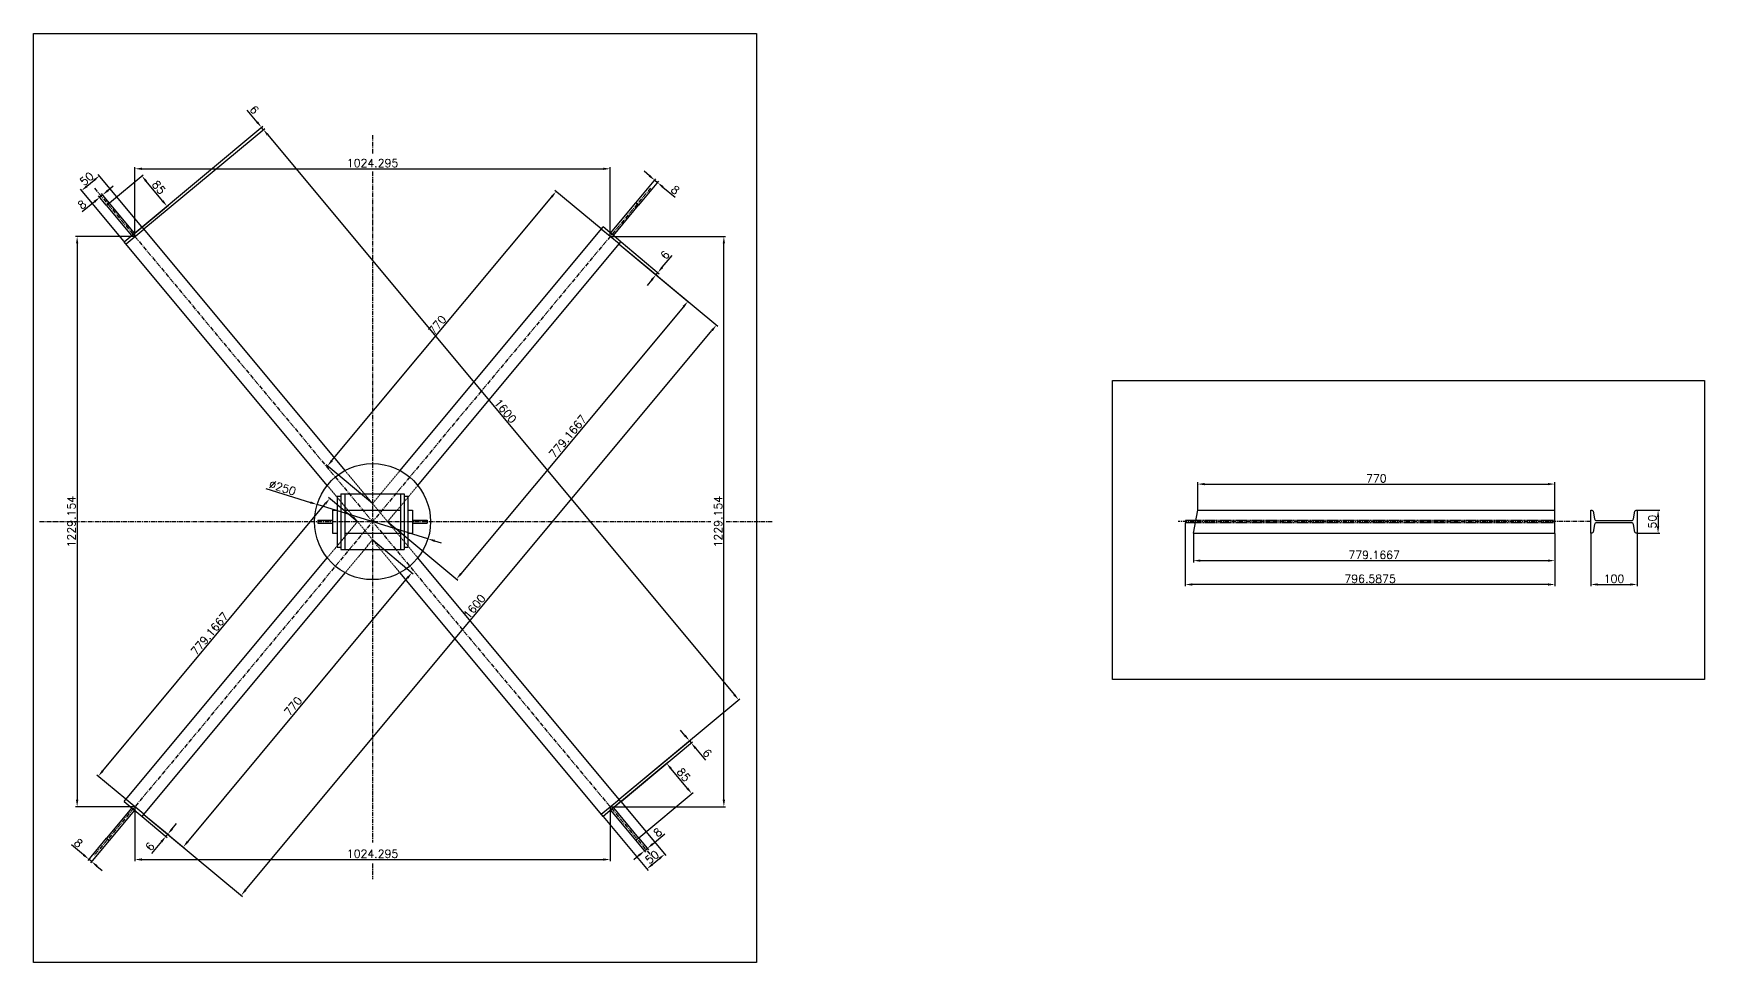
# Model space of a CAD drawing. Extents: x -13768 to 18086, y -10615 to 1188.
# Drawn here: x -11388 to -7786, y -10615 to -8612 of the extents above; entities that cross this region are included whole.
import ezdxf

# ---------------------------------------------------------------- set-up
doc = ezdxf.new("R2010")
doc.units = 0
doc.header["$LTSCALE"] = 7.5
doc.header["$MEASUREMENT"] = 0
doc.linetypes.add('CENTER', pattern=[2, 1.25, -0.25, 0.25, -0.25])
doc.linetypes.add('HIDDEN', pattern=[0.375, 0.25, -0.125])
doc.layers.get('0').update_dxf_attribs({"linetype": 'CONTINUOUS'})
doc.layers.get('DEFPOINTS').update_dxf_attribs({"linetype": 'CONTINUOUS'})
for name, color, linetype in [('CL', 1, 'CENTER'), ('CO', 3, 'CONTINUOUS'), ('OC', 1, 'HIDDEN')]:
    doc.layers.add(name, color=color, linetype=linetype)
doc.styles.add('ROMANS', font='ROMANS.SHX')
doc.dimstyles.new('7con5', dxfattribs={"dimscale": 7.5, "dimtxt": 2.3, "dimasz": 2, "dimexe": 0.5, "dimexo": 0.0625, "dimgap": 0.5, "dimtad": 1, "dimdec": 4, "dimdsep": 46, "dimtxsty": 'ROMANS', "dimcen": -2, "dimclrt": 7, "dimadec": 0, "dimazin": 0, "dimtfac": 0.869565, "dimtdec": 4, "dimtmove": 0, "dimatfit": 3, "dimfxl": 1, "dimtolj": 1, "dimarcsym": 0})

# ---------------------------------------------------------------- blocks, each defined once
blk = doc.blocks.new('*D910')
at = {"layer": 'CO', "color": 0, "lineweight": -2}
for p, q in [((-11149.9, -9033.6), (-10889.8, -8816.8)), ((-10883.1, -8830.8), (-9878, -10036.9)), ((-10125.6, -10262.7), (-9865.5, -10046))]:
    blk.add_line(p, q, dxfattribs=at)
at = {"layer": 'CO', "color": 0}
for points in [[(-10881.2, -8829.2), (-10885, -8832.4), (-10892.7, -8819.2)], [(-9876.1, -10035.3), (-9879.9, -10038.5), (-9868.4, -10048.4)]]:
    blk.add_solid(points, dxfattribs=at)
at = {"layer": 'DEFPOINTS', "color": 0}
for p in [(-11150.2, -9033.9), (-9868.4, -10048.4), (-10125.9, -10263)]:
    blk.add_point(p, dxfattribs=at)
at = {"layer": 'CO', "color": 7, "insert": (-10371, -9425.9), "char_height": 17.25, "attachment_point": 5, "rotation": 309.8056, "style": 'ROMANS'}
blk.add_mtext('\\A1;1600', dxfattribs=at)
blk = doc.blocks.new('*D911')
at = {"layer": 'CO', "color": 0, "lineweight": -2}
for p, q in [((-10887.3, -9593.2), (-10791, -9623.1)), ((-10537.9, -9701.4), (-10776.7, -9627.5)), ((-10523.6, -9705.9), (-10509.2, -9710.3))]:
    blk.add_line(p, q, dxfattribs=at)
at = {"layer": 'CO', "color": 0}
for points in [[(-10790.3, -9620.7), (-10791.8, -9625.4), (-10776.7, -9627.5)], [(-10522.8, -9703.5), (-10524.3, -9708.3), (-10537.9, -9701.4)]]:
    blk.add_solid(points, dxfattribs=at)
at = {"layer": 'DEFPOINTS', "color": 0}
for p in [(-10776.7, -9627.5), (-10537.9, -9701.4)]:
    blk.add_point(p, dxfattribs=at)
at = {"layer": 'CO', "color": 7, "insert": (-10851.4, -9591.4), "char_height": 17.25, "attachment_point": 5, "rotation": 342.7983, "style": 'ROMANS'}
blk.add_mtext('\\A1;∅250', dxfattribs=at)
blk = doc.blocks.new('*D912')
at = {"layer": 'CO', "color": 0, "lineweight": -2}
for p, q in [((-11272.9, -8941.4), (-11257.5, -8928.6)), ((-11154.4, -9028.9), (-11248.4, -8916.1)), ((-11192.8, -9060.9), (-11286.8, -8948.1))]:
    blk.add_line(p, q, dxfattribs=at)
at = {"layer": 'CO', "color": 0}
for points in [[(-11259.1, -8926.6), (-11255.9, -8930.5), (-11246, -8919)], [(-11274.5, -8939.4), (-11271.3, -8943.3), (-11284.4, -8951)]]:
    blk.add_solid(points, dxfattribs=at)
at = {"layer": 'DEFPOINTS', "color": 0}
for p in [(-11246, -8919), (-11154.1, -9029.3), (-11192.5, -9061.3)]:
    blk.add_point(p, dxfattribs=at)
at = {"layer": 'CO', "color": 7, "insert": (-11273.1, -8925.5), "char_height": 17.25, "attachment_point": 5, "rotation": 39.8056, "style": 'ROMANS'}
blk.add_mtext('\\A1;50', dxfattribs=at)
blk = doc.blocks.new('*D913')
at = {"layer": 'CO', "color": 0, "lineweight": -2}
for p, q in [((-10125.6, -9066.2), (-9974.6, -9192)), ((-9987.1, -9201.1), (-10466.7, -9776.6)), ((-10624.4, -9664.8), (-10473.4, -9790.6))]:
    blk.add_line(p, q, dxfattribs=at)
at = {"layer": 'CO', "color": 0}
for points in [[(-9989, -9199.5), (-9985.2, -9202.7), (-9977.5, -9189.6)], [(-10468.6, -9775), (-10464.8, -9778.2), (-10476.3, -9788.2)]]:
    blk.add_solid(points, dxfattribs=at)
at = {"layer": 'DEFPOINTS', "color": 0}
for p in [(-10125.9, -9065.9), (-10624.8, -9664.5), (-10476.3, -9788.2)]:
    blk.add_point(p, dxfattribs=at)
at = {"layer": 'CO', "color": 7, "insert": (-10236.4, -9480.9), "char_height": 17.25, "attachment_point": 5, "rotation": 50.1944, "style": 'ROMANS'}
blk.add_mtext('\\A1;779.1667', dxfattribs=at)
blk = doc.blocks.new('*D914')
at = {"layer": 'CO', "color": 0, "lineweight": -2}
for p, q in [((-10160.2, -10300), (-10063.6, -10416)), ((-10121.8, -10268), (-10025.2, -10384)), ((-10054.4, -10403.5), (-10039.1, -10390.7))]:
    blk.add_line(p, q, dxfattribs=at)
at = {"layer": 'CO', "color": 0}
for points in [[(-10056, -10401.6), (-10052.8, -10405.4), (-10066, -10413.1)], [(-10040.7, -10388.8), (-10037.5, -10392.6), (-10027.6, -10381.1)]]:
    blk.add_solid(points, dxfattribs=at)
at = {"layer": 'DEFPOINTS', "color": 0}
for p in [(-10160.5, -10299.7), (-10122.1, -10267.6), (-10027.6, -10381.1)]:
    blk.add_point(p, dxfattribs=at)
at = {"layer": 'CO', "color": 7, "insert": (-10054.7, -10387.6), "char_height": 17.25, "attachment_point": 5, "rotation": 39.8056, "style": 'ROMANS'}
blk.add_mtext('\\A1;50', dxfattribs=at)
blk = doc.blocks.new('*D915')
at = {"layer": 'CO', "color": 0, "lineweight": -2}
for p, q in [((-10744.9, -9532.9), (-10271.2, -8964.4)), ((-10164.7, -9033.6), (-10264.5, -8950.4)), ((-10657.7, -9625.1), (-10757.4, -9542))]:
    blk.add_line(p, q, dxfattribs=at)
at = {"layer": 'CO', "color": 0}
for points in [[(-10273.1, -8962.8), (-10269.3, -8966), (-10261.6, -8952.8)], [(-10746.9, -9531.3), (-10743, -9534.5), (-10754.5, -9544.4)]]:
    blk.add_solid(points, dxfattribs=at)
at = {"layer": 'DEFPOINTS', "color": 0}
for p in [(-10261.6, -8952.8), (-10164.4, -9033.9), (-10657.3, -9625.4)]:
    blk.add_point(p, dxfattribs=at)
at = {"layer": 'CO', "color": 7, "insert": (-10517.6, -9240.7), "char_height": 17.25, "attachment_point": 5, "rotation": 50.1944, "style": 'ROMANS'}
blk.add_mtext('\\A1;770', dxfattribs=at)
blk = doc.blocks.new('*D916')
at = {"layer": 'CO', "color": 0, "lineweight": -2}
for p, q in [((-10656.9, -9703.8), (-10569.5, -9776.7)), ((-11055.7, -10354.3), (-10582, -9785.8)), ((-11149.9, -10295.3), (-11062.5, -10368.2))]:
    blk.add_line(p, q, dxfattribs=at)
at = {"layer": 'CO', "color": 0}
for points in [[(-10583.9, -9784.2), (-10580.1, -9787.4), (-10572.4, -9774.3)], [(-11057.7, -10352.7), (-11053.8, -10355.9), (-11065.3, -10365.8)]]:
    blk.add_solid(points, dxfattribs=at)
at = {"layer": 'DEFPOINTS', "color": 0}
for p in [(-10657.3, -9703.5), (-10572.4, -9774.3), (-11150.2, -10295)]:
    blk.add_point(p, dxfattribs=at)
at = {"layer": 'CO', "color": 7, "insert": (-10828.4, -10062.1), "char_height": 17.25, "attachment_point": 5, "rotation": 50.1944, "style": 'ROMANS'}
blk.add_mtext('\\A1;770', dxfattribs=at)
blk = doc.blocks.new('*D917')
at = {"layer": 'CO', "color": 0, "lineweight": -2}
for p, q in [((-10690.2, -9664.2), (-10752.5, -9612.3)), ((-11238.8, -10201.7), (-10759.2, -9626.2)), ((-11189, -10262.7), (-11251.3, -10210.8))]:
    blk.add_line(p, q, dxfattribs=at)
at = {"layer": 'CO', "color": 0}
for points in [[(-10761.1, -9624.6), (-10757.3, -9627.8), (-10749.6, -9614.7)], [(-11240.7, -10200.1), (-11236.9, -10203.3), (-11248.4, -10213.2)]]:
    blk.add_solid(points, dxfattribs=at)
at = {"layer": 'DEFPOINTS', "color": 0}
for p in [(-10749.6, -9614.7), (-10689.8, -9664.5), (-11188.6, -10263)]:
    blk.add_point(p, dxfattribs=at)
at = {"layer": 'CO', "color": 7, "insert": (-11008.5, -9906), "char_height": 17.25, "attachment_point": 5, "rotation": 50.1944, "style": 'ROMANS'}
blk.add_mtext('\\A1;779.1667', dxfattribs=at)
blk = doc.blocks.new('*D918')
at = {"layer": 'CO', "color": 0, "lineweight": -2}
for p, q in [((-11169.9, -9049.9), (-11297.8, -9049.9)), ((-11294, -9064.9), (-11294, -10264)), ((-11169.9, -10279), (-11297.8, -10279))]:
    blk.add_line(p, q, dxfattribs=at)
at = {"layer": 'CO', "color": 0}
for points in [[(-11296.5, -9064.9), (-11291.5, -9064.9), (-11294, -9049.9)], [(-11296.5, -10264), (-11291.5, -10264), (-11294, -10279)]]:
    blk.add_solid(points, dxfattribs=at)
at = {"layer": 'DEFPOINTS', "color": 0}
for p in [(-11169.4, -9049.9), (-11294, -10279), (-11169.4, -10279)]:
    blk.add_point(p, dxfattribs=at)
at = {"layer": 'CO', "color": 7, "insert": (-11306.4, -9664.5), "char_height": 17.25, "attachment_point": 5, "rotation": 90, "style": 'ROMANS'}
blk.add_mtext('\\A1;1229.154', dxfattribs=at)
blk = doc.blocks.new('*D919')
at = {"layer": 'CO', "color": 0, "lineweight": -2}
for p, q in [((-11169.4, -9049.4), (-11169.4, -8900.2)), ((-11154.4, -8903.9), (-10160.1, -8903.9)), ((-10145.1, -9049.4), (-10145.1, -8900.2))]:
    blk.add_line(p, q, dxfattribs=at)
at = {"layer": 'CO', "color": 0}
for points in [[(-11154.4, -8901.4), (-11154.4, -8906.4), (-11169.4, -8903.9)], [(-10160.1, -8901.4), (-10160.1, -8906.4), (-10145.1, -8903.9)]]:
    blk.add_solid(points, dxfattribs=at)
at = {"layer": 'DEFPOINTS', "color": 0}
for p in [(-10145.1, -8903.9), (-11169.4, -9049.9), (-10145.1, -9049.9)]:
    blk.add_point(p, dxfattribs=at)
at = {"layer": 'CO', "color": 7, "insert": (-10657.3, -8891.6), "char_height": 17.25, "attachment_point": 5, "style": 'ROMANS'}
blk.add_mtext('\\A1;1024.295', dxfattribs=at)
blk = doc.blocks.new('*D920')
at = {"layer": 'CO', "color": 0, "lineweight": -2}
for p, q in [((-11169.4, -10279.5), (-11169.4, -10396.4)), ((-10145.1, -10279.5), (-10145.1, -10396.4)), ((-11154.4, -10392.7), (-10160.1, -10392.7))]:
    blk.add_line(p, q, dxfattribs=at)
at = {"layer": 'CO', "color": 0}
for points in [[(-11154.4, -10390.2), (-11154.4, -10395.2), (-11169.4, -10392.7)], [(-10160.1, -10390.2), (-10160.1, -10395.2), (-10145.1, -10392.7)]]:
    blk.add_solid(points, dxfattribs=at)
at = {"layer": 'DEFPOINTS', "color": 0}
for p in [(-11169.4, -10279), (-10145.1, -10279), (-10145.1, -10392.7)]:
    blk.add_point(p, dxfattribs=at)
at = {"layer": 'CO', "color": 7, "insert": (-10657.3, -10380.3), "char_height": 17.25, "attachment_point": 5, "style": 'ROMANS'}
blk.add_mtext('\\A1;1024.295', dxfattribs=at)
blk = doc.blocks.new('*D921')
at = {"layer": 'CO', "color": 0, "lineweight": -2}
for p, q in [((-10144.7, -9049.9), (-9896.4, -9049.9)), ((-9900.1, -10264), (-9900.1, -9064.9)), ((-10144.7, -10279), (-9896.4, -10279))]:
    blk.add_line(p, q, dxfattribs=at)
at = {"layer": 'CO', "color": 0}
for points in [[(-9902.6, -9064.9), (-9897.6, -9064.9), (-9900.1, -9049.9)], [(-9902.6, -10264), (-9897.6, -10264), (-9900.1, -10279)]]:
    blk.add_solid(points, dxfattribs=at)
at = {"layer": 'DEFPOINTS', "color": 0}
for p in [(-10145.1, -9049.9), (-9900.1, -9049.9), (-10145.1, -10279)]:
    blk.add_point(p, dxfattribs=at)
at = {"layer": 'CO', "color": 7, "insert": (-9912.5, -9664.5), "char_height": 17.25, "attachment_point": 5, "rotation": 90, "style": 'ROMANS'}
blk.add_mtext('\\A1;1229.154', dxfattribs=at)
blk = doc.blocks.new('*D922')
at = {"layer": 'CO', "color": 0, "lineweight": -2}
for p, q in [((-11153.7, -10300), (-11099.6, -10345)), ((-11149.9, -10295.3), (-11095.8, -10340.4)), ((-11089.1, -10326.5), (-11079.5, -10315)), ((-11112.1, -10354.2), (-11133.4, -10379.6)), ((-11098.7, -10338), (-11102.5, -10342.6))]:
    blk.add_line(p, q, dxfattribs=at)
at = {"layer": 'CO', "color": 0}
for points in [[(-11091, -10324.9), (-11087.1, -10328.1), (-11098.7, -10338)], [(-11114, -10352.5), (-11110.2, -10355.8), (-11102.5, -10342.6)]]:
    blk.add_solid(points, dxfattribs=at)
at = {"layer": 'DEFPOINTS', "color": 0}
for p in [(-11154.1, -10299.7), (-11150.2, -10295), (-11102.5, -10342.6)]:
    blk.add_point(p, dxfattribs=at)
at = {"layer": 'CO', "color": 7, "insert": (-11137, -10364.7), "char_height": 17.25, "attachment_point": 5, "rotation": 50.1944, "style": 'ROMANS'}
blk.add_mtext('\\A1;6', dxfattribs=at)
blk = doc.blocks.new('*D923')
at = {"layer": 'CO', "color": 0, "lineweight": -2}
for p, q in [((-10125.6, -9066.2), (-10043.4, -9134.7)), ((-10121.7, -9061.6), (-10039.6, -9130.1)), ((-10032.8, -9116.1), (-10011.6, -9090.6)), ((-10055.9, -9143.8), (-10065.5, -9155.3)), ((-10046.3, -9132.3), (-10042.4, -9127.7))]:
    blk.add_line(p, q, dxfattribs=at)
at = {"layer": 'CO', "color": 0}
for points in [[(-10057.8, -9142.2), (-10054, -9145.4), (-10046.3, -9132.3)], [(-10034.8, -9114.5), (-10030.9, -9117.7), (-10042.4, -9127.7)]]:
    blk.add_solid(points, dxfattribs=at)
at = {"layer": 'DEFPOINTS', "color": 0}
for p in [(-10125.9, -9065.9), (-10122.1, -9061.3), (-10042.4, -9127.7)]:
    blk.add_point(p, dxfattribs=at)
at = {"layer": 'CO', "color": 7, "insert": (-10026.9, -9089.7), "char_height": 17.25, "attachment_point": 5, "rotation": 50.1944, "style": 'ROMANS'}
blk.add_mtext('\\A1;6', dxfattribs=at)
blk = doc.blocks.new('*D924')
at = {"layer": 'CO', "color": 0, "lineweight": -2}
for p, q in [((-10906.1, -8803.1), (-10927.4, -8777.6)), ((-11153.7, -9029), (-10893.6, -8812.2)), ((-11149.9, -9033.6), (-10889.8, -8816.8)), ((-10892.7, -8819.2), (-10896.5, -8814.6)), ((-10883.1, -8830.8), (-10873.5, -8842.3))]:
    blk.add_line(p, q, dxfattribs=at)
at = {"layer": 'CO', "color": 0}
for points in [[(-10904.2, -8801.5), (-10908, -8804.7), (-10896.5, -8814.6)], [(-10881.2, -8829.2), (-10885, -8832.4), (-10892.7, -8819.2)]]:
    blk.add_solid(points, dxfattribs=at)
at = {"layer": 'DEFPOINTS', "color": 0}
for p in [(-10896.5, -8814.6), (-11154.1, -9029.3), (-11150.2, -9033.9)]:
    blk.add_point(p, dxfattribs=at)
at = {"layer": 'CO', "color": 7, "insert": (-10912, -8776.7), "char_height": 17.25, "attachment_point": 5, "rotation": 309.8056, "style": 'ROMANS'}
blk.add_mtext('\\A1;6', dxfattribs=at)
blk = doc.blocks.new('*D925')
at = {"layer": 'CO', "color": 0, "lineweight": -2}
for p, q in [((-11224.3, -8977.1), (-11151.9, -8916.8)), ((-11109.9, -8973), (-11145.1, -8930.7)), ((-11169.9, -9042.4), (-11097.4, -8982.1))]:
    blk.add_line(p, q, dxfattribs=at)
at = {"layer": 'CO', "color": 0}
for points in [[(-11143.2, -8929.1), (-11147.1, -8932.3), (-11154.7, -8919.2)], [(-11108, -8971.4), (-11111.9, -8974.6), (-11100.3, -8984.5)]]:
    blk.add_solid(points, dxfattribs=at)
at = {"layer": 'DEFPOINTS', "color": 0}
for p in [(-11154.7, -8919.2), (-11224.6, -8977.4), (-11170.2, -9042.7)]:
    blk.add_point(p, dxfattribs=at)
at = {"layer": 'CO', "color": 7, "insert": (-11118, -8943.9), "char_height": 17.25, "attachment_point": 5, "rotation": 309.8056, "style": 'ROMANS'}
blk.add_mtext('\\A1;85', dxfattribs=at)
blk = doc.blocks.new('*D926')
at = {"layer": 'CO', "color": 0, "lineweight": -2}
for p, q in [((-9984, -10125.2), (-9993.6, -10113.7)), ((-10125.6, -10262.7), (-9971.5, -10134.4)), ((-10121.7, -10267.3), (-9967.7, -10139)), ((-9974.4, -10136.8), (-9970.6, -10141.4)), ((-9961, -10152.9), (-9939.7, -10178.4))]:
    blk.add_line(p, q, dxfattribs=at)
at = {"layer": 'CO', "color": 0}
for points in [[(-9982.1, -10123.6), (-9985.9, -10126.8), (-9974.4, -10136.8)], [(-9959.1, -10151.3), (-9962.9, -10154.5), (-9970.6, -10141.4)]]:
    blk.add_solid(points, dxfattribs=at)
at = {"layer": 'DEFPOINTS', "color": 0}
for p in [(-9970.6, -10141.4), (-10125.9, -10263), (-10122.1, -10267.6)]:
    blk.add_point(p, dxfattribs=at)
at = {"layer": 'CO', "color": 7, "insert": (-9936, -10163.5), "char_height": 17.25, "attachment_point": 5, "rotation": 309.8056, "style": 'ROMANS'}
blk.add_mtext('\\A1;6', dxfattribs=at)
blk = doc.blocks.new('*D927')
at = {"layer": 'CO', "color": 0, "lineweight": -2}
for p, q in [((-10137.9, -10280.8), (-10020.6, -10183.1)), ((-9978.7, -10239.3), (-10013.9, -10197)), ((-10083.5, -10346.1), (-9966.2, -10248.4))]:
    blk.add_line(p, q, dxfattribs=at)
at = {"layer": 'CO', "color": 0}
for points in [[(-10012, -10195.4), (-10015.8, -10198.6), (-10023.5, -10185.5)], [(-9976.8, -10237.7), (-9980.6, -10240.9), (-9969.1, -10250.8)]]:
    blk.add_solid(points, dxfattribs=at)
at = {"layer": 'DEFPOINTS', "color": 0}
for p in [(-10023.5, -10185.5), (-10138.2, -10281.1), (-10083.8, -10346.4)]:
    blk.add_point(p, dxfattribs=at)
at = {"layer": 'CO', "color": 7, "insert": (-9986.8, -10210.2), "char_height": 17.25, "attachment_point": 5, "rotation": 309.8056, "style": 'ROMANS'}
blk.add_mtext('\\A1;85', dxfattribs=at)
blk = doc.blocks.new('*D928')
at = {"layer": 'CO', "color": 0, "lineweight": -2}
for p, q in [((-11231.1, -8982.2), (-11247.6, -8962.3)), ((-11239.1, -8960.1), (-11245.2, -8965.2)), ((-11224.9, -8977.1), (-11241.5, -8957.2)), ((-11227.5, -8950.5), (-11216, -8940.9)), ((-11256.7, -8974.8), (-11282.8, -8996.6))]:
    blk.add_line(p, q, dxfattribs=at)
at = {"layer": 'CO', "color": 0}
for points in [[(-11258.3, -8972.9), (-11255.1, -8976.8), (-11245.2, -8965.2)], [(-11229.1, -8948.6), (-11225.9, -8952.4), (-11239.1, -8960.1)]]:
    blk.add_solid(points, dxfattribs=at)
at = {"layer": 'DEFPOINTS', "color": 0}
for p in [(-11245.2, -8965.2), (-11230.8, -8982.5), (-11224.6, -8977.4)]:
    blk.add_point(p, dxfattribs=at)
at = {"layer": 'CO', "color": 7, "insert": (-11283.5, -8981), "char_height": 17.25, "attachment_point": 5, "rotation": 39.8056, "style": 'ROMANS'}
blk.add_mtext('\\A1;8', dxfattribs=at)
blk = doc.blocks.new('*D929')
at = {"layer": 'CO', "color": 0, "lineweight": -2}
for p, q in [((-10089.7, -10351.9), (-10068.8, -10376.9)), ((-10083.5, -10346.7), (-10062.7, -10371.7)), ((-10071.2, -10374), (-10065.1, -10368.9)), ((-10053.6, -10359.3), (-10027.4, -10337.5)), ((-10082.8, -10383.6), (-10094.3, -10393.2))]:
    blk.add_line(p, q, dxfattribs=at)
at = {"layer": 'CO', "color": 0}
for points in [[(-10055.2, -10357.3), (-10052, -10361.2), (-10065.1, -10368.9)], [(-10084.4, -10381.7), (-10081.2, -10385.5), (-10071.2, -10374)]]:
    blk.add_solid(points, dxfattribs=at)
at = {"layer": 'DEFPOINTS', "color": 0}
for p in [(-10090, -10351.5), (-10083.8, -10346.4), (-10065.1, -10368.9)]:
    blk.add_point(p, dxfattribs=at)
at = {"layer": 'CO', "color": 7, "insert": (-10042.7, -10334.1), "char_height": 17.25, "attachment_point": 5, "rotation": 39.8056, "style": 'ROMANS'}
blk.add_mtext('\\A1;8', dxfattribs=at)
blk = doc.blocks.new('*D930')
at = {"layer": 'CO', "color": 0, "lineweight": -2}
for p, q in [((-11280.4, -10382.5), (-11306.5, -10360.7)), ((-11231.1, -10346.7), (-11271.2, -10395)), ((-11224.9, -10351.9), (-11265.1, -10400.1)), ((-11262.7, -10397.2), (-11268.8, -10392.1)), ((-11251.2, -10406.8), (-11239.7, -10416.4))]:
    blk.add_line(p, q, dxfattribs=at)
at = {"layer": 'CO', "color": 0}
for points in [[(-11278.8, -10380.5), (-11282, -10384.4), (-11268.8, -10392.1)], [(-11249.6, -10404.9), (-11252.8, -10408.7), (-11262.7, -10397.2)]]:
    blk.add_solid(points, dxfattribs=at)
at = {"layer": 'DEFPOINTS', "color": 0}
for p in [(-11230.8, -10346.4), (-11224.6, -10351.5), (-11268.8, -10392.1)]:
    blk.add_point(p, dxfattribs=at)
at = {"layer": 'CO', "color": 7, "insert": (-11291.3, -10357.3), "char_height": 17.25, "attachment_point": 5, "rotation": 320.1944, "style": 'ROMANS'}
blk.add_mtext('\\A1;8', dxfattribs=at)
blk = doc.blocks.new('*D931')
at = {"layer": 'CO', "color": 0, "lineweight": -2}
for p, q in [((-10089.7, -8977.1), (-10046.8, -8925.6)), ((-10083.5, -8982.2), (-10040.6, -8930.7)), ((-10060.7, -8918.9), (-10072.2, -8909.3)), ((-10049.2, -8928.5), (-10043, -8933.6)), ((-10031.5, -8943.2), (-10005.4, -8965))]:
    blk.add_line(p, q, dxfattribs=at)
at = {"layer": 'CO', "color": 0}
for points in [[(-10059.1, -8916.9), (-10062.3, -8920.8), (-10049.2, -8928.5)], [(-10029.9, -8941.3), (-10033.1, -8945.1), (-10043, -8933.6)]]:
    blk.add_solid(points, dxfattribs=at)
at = {"layer": 'DEFPOINTS', "color": 0}
for p in [(-10043, -8933.6), (-10090, -8977.4), (-10083.8, -8982.5)]:
    blk.add_point(p, dxfattribs=at)
at = {"layer": 'CO', "color": 7, "insert": (-10004.8, -8949.4), "char_height": 17.25, "attachment_point": 5, "rotation": 320.1944, "style": 'ROMANS'}
blk.add_mtext('\\A1;8', dxfattribs=at)
blk = doc.blocks.new('*D932')
at = {"layer": 'CO', "color": 0, "lineweight": -2}
for p, q in [((-10125.6, -9066.2), (-9913.2, -9243.1)), ((-10930.8, -10458.4), (-9925.7, -9252.3)), ((-11149.9, -10295.3), (-10937.5, -10472.3))]:
    blk.add_line(p, q, dxfattribs=at)
at = {"layer": 'CO', "color": 0}
for points in [[(-9927.6, -9250.7), (-9923.8, -9253.9), (-9916.1, -9240.7)], [(-10932.7, -10456.8), (-10928.9, -10460), (-10940.4, -10469.9)]]:
    blk.add_solid(points, dxfattribs=at)
at = {"layer": 'DEFPOINTS', "color": 0}
for p in [(-10125.9, -9065.9), (-9916.1, -9240.7), (-11150.2, -10295)]:
    blk.add_point(p, dxfattribs=at)
at = {"layer": 'CO', "color": 7, "insert": (-10437.8, -9847.4), "char_height": 17.25, "attachment_point": 5, "rotation": 50.1944, "style": 'ROMANS'}
blk.add_mtext('\\A1;1600', dxfattribs=at)
blk = doc.blocks.new('*D933')
at = {"layer": 'CO', "color": 0, "lineweight": -2}
for p, q in [((-8878.9, -9639), (-8878.9, -9579.7)), ((-8108.9, -9639), (-8108.9, -9579.7)), ((-8863.9, -9583.5), (-8123.9, -9583.5))]:
    blk.add_line(p, q, dxfattribs=at)
at = {"layer": 'CO', "color": 0}
for points in [[(-8863.9, -9581), (-8863.9, -9586), (-8878.9, -9583.5)], [(-8123.9, -9581), (-8123.9, -9586), (-8108.9, -9583.5)]]:
    blk.add_solid(points, dxfattribs=at)
at = {"layer": 'DEFPOINTS', "color": 0}
for p in [(-8108.9, -9583.5), (-8878.9, -9639.5), (-8108.9, -9639.5)]:
    blk.add_point(p, dxfattribs=at)
at = {"layer": 'CO', "color": 7, "insert": (-8493.9, -9571.1), "char_height": 17.25, "attachment_point": 5, "style": 'ROMANS'}
blk.add_mtext('\\A1;770', dxfattribs=at)
blk = doc.blocks.new('*D934')
at = {"layer": 'CO', "color": 0, "lineweight": -2}
for p, q in [((-8888, -9689.9), (-8888, -9752.3)), ((-8108.9, -9689.9), (-8108.9, -9752.3)), ((-8873, -9748.5), (-8123.9, -9748.5))]:
    blk.add_line(p, q, dxfattribs=at)
at = {"layer": 'CO', "color": 0}
for points in [[(-8873, -9746), (-8873, -9751), (-8888, -9748.5)], [(-8123.9, -9746), (-8123.9, -9751), (-8108.9, -9748.5)]]:
    blk.add_solid(points, dxfattribs=at)
at = {"layer": 'DEFPOINTS', "color": 0}
for p in [(-8888, -9689.5), (-8108.9, -9689.5), (-8108.9, -9748.5)]:
    blk.add_point(p, dxfattribs=at)
at = {"layer": 'CO', "color": 7, "insert": (-8498.5, -9736.2), "char_height": 17.25, "attachment_point": 5, "style": 'ROMANS'}
blk.add_mtext('\\A1;779.1667', dxfattribs=at)
blk = doc.blocks.new('*D935')
at = {"layer": 'CO', "color": 0, "lineweight": -2}
for p, q in [((-8905.5, -9667.2), (-8905.5, -9803.7)), ((-8108.9, -9689.9), (-8108.9, -9803.7)), ((-8123.9, -9799.9), (-8890.5, -9799.9))]:
    blk.add_line(p, q, dxfattribs=at)
at = {"layer": 'CO', "color": 0}
for points in [[(-8890.5, -9797.4), (-8890.5, -9802.4), (-8905.5, -9799.9)], [(-8123.9, -9797.4), (-8123.9, -9802.4), (-8108.9, -9799.9)]]:
    blk.add_solid(points, dxfattribs=at)
at = {"layer": 'DEFPOINTS', "color": 0}
for p in [(-8905.5, -9666.7), (-8108.9, -9689.5), (-8905.5, -9799.9)]:
    blk.add_point(p, dxfattribs=at)
at = {"layer": 'CO', "color": 7, "insert": (-8507.2, -9787.6), "char_height": 17.25, "attachment_point": 5, "style": 'ROMANS'}
blk.add_mtext('\\A1;796.5875', dxfattribs=at)
blk = doc.blocks.new('*D936')
at = {"layer": 'CO', "color": 0, "lineweight": -2}
for p, q in [((-8031.6, -9689.9), (-8031.6, -9803.7)), ((-7931.6, -9689.9), (-7931.6, -9803.7)), ((-8016.6, -9799.9), (-7946.6, -9799.9))]:
    blk.add_line(p, q, dxfattribs=at)
at = {"layer": 'CO', "color": 0}
for points in [[(-8016.6, -9797.4), (-8016.6, -9802.4), (-8031.6, -9799.9)], [(-7946.6, -9797.4), (-7946.6, -9802.4), (-7931.6, -9799.9)]]:
    blk.add_solid(points, dxfattribs=at)
at = {"layer": 'DEFPOINTS', "color": 0}
for p in [(-8031.6, -9689.5), (-7931.6, -9689.5), (-7931.6, -9799.9)]:
    blk.add_point(p, dxfattribs=at)
at = {"layer": 'CO', "color": 7, "insert": (-7981.6, -9787.6), "char_height": 17.25, "attachment_point": 5, "style": 'ROMANS'}
blk.add_mtext('\\A1;100', dxfattribs=at)
blk = doc.blocks.new('*D937')
at = {"layer": 'CO', "color": 0, "lineweight": -2}
for p, q in [((-7931.1, -9639.5), (-7882.8, -9639.5)), ((-7886.6, -9654.5), (-7886.6, -9674.5)), ((-7931.1, -9689.5), (-7882.8, -9689.5))]:
    blk.add_line(p, q, dxfattribs=at)
at = {"layer": 'CO', "color": 0}
for points in [[(-7889.1, -9654.5), (-7884.1, -9654.5), (-7886.6, -9639.5)], [(-7889.1, -9674.5), (-7884.1, -9674.5), (-7886.6, -9689.5)]]:
    blk.add_solid(points, dxfattribs=at)
at = {"layer": 'DEFPOINTS', "color": 0}
for p in [(-7931.6, -9639.5), (-7931.6, -9689.5), (-7886.6, -9689.5)]:
    blk.add_point(p, dxfattribs=at)
at = {"layer": 'CO', "color": 7, "insert": (-7898.9, -9664.5), "char_height": 17.25, "attachment_point": 5, "rotation": 90, "style": 'ROMANS'}
blk.add_mtext('\\A1;50', dxfattribs=at)

msp = doc.modelspace()

# ---------------------------------------------------------------- linework, layer by layer
for p, q in [((-11230.77338, -8982.53672), (-11224.62761, -8977.41525)), ((-11176.35771, -9047.83553), (-11230.77338, -8982.53672)), ((-11170.21194, -9042.71406), (-11224.62761, -8977.41525)), ((-10144.38046, -9042.71406), (-10089.96478, -8977.41525)), ((-10138.23469, -9047.83553), (-10083.81901, -8982.53672)), ((-10083.81901, -8982.53672), (-10089.96478, -8977.41525)), ((-11192.49036, -9061.2794), (-11154.07929, -9029.27018)), ((-11188.64925, -9065.88873), (-11150.23819, -9033.87951)), ((-10716.49692, -9554.36903), (-11154.07929, -9029.27018)), ((-10598.09547, -9554.36903), (-10160.5131, -9029.27018)), ((-10125.94315, -9065.88873), (-10164.35421, -9033.87951)), ((-10122.10204, -9061.2794), (-10160.5131, -9029.27018)), ((-10754.90799, -9586.37825), (-11192.49036, -9061.2794)), ((-10559.68441, -9586.37825), (-10122.10204, -9061.2794)), ((-10733.2962, -9609.46114), (-10725.2962, -9609.46114)), ((-10733.2962, -9609.46114), (-10733.2962, -9719.46114)), ((-10725.2962, -9604.46114), (-10725.2962, -9724.46114)), ((-10725.2962, -9604.46114), (-10589.2962, -9604.46114)), ((-10717.2962, -9604.46114), (-10717.2962, -9724.46114)), ((-10597.2962, -9604.46114), (-10597.2962, -9724.46114)), ((-10589.2962, -9604.46114), (-10589.2962, -9724.46114)), ((-10589.2962, -9609.46114), (-10581.2962, -9609.46114)), ((-10581.2962, -9609.46114), (-10581.2962, -9719.46114)), ((-10743.2962, -9639.46114), (-10733.2962, -9639.46114)), ((-10743.2962, -9639.46114), (-10743.2962, -9689.46114)), ((-10717.2962, -9639.46114), (-10597.2962, -9639.46114)), ((-10581.2962, -9639.46114), (-10571.2962, -9639.46114)), ((-10571.2962, -9639.46114), (-10571.2962, -9689.46114)), ((-8888.03837, -9689.46114), (-8878.8717, -9639.46114)), ((-8878.8717, -9639.46114), (-8108.8717, -9639.46114)), ((-8108.8717, -9689.46114), (-8108.8717, -9639.46114)), ((-10775.2962, -9661.46114), (-10775.2962, -9667.46114)), ((-10775.2962, -9661.46114), (-10743.2962, -9661.46114)), ((-10775.2962, -9667.46114), (-10743.2962, -9667.46114)), ((-10571.2962, -9661.46114), (-10539.2962, -9661.46114)), ((-10571.2962, -9667.46114), (-10539.2962, -9667.46114)), ((-10539.2962, -9661.46114), (-10539.2962, -9667.46114)), ((-8905.4592, -9662.21114), (-8905.4592, -9666.71114)), ((-8883.04254, -9662.21114), (-8905.4592, -9662.21114)), ((-8883.86754, -9666.71114), (-8905.4592, -9666.71114)), ((-10743.2962, -9689.46114), (-10733.2962, -9689.46114)), ((-10733.2962, -9719.46114), (-10725.2962, -9719.46114)), ((-10725.2962, -9724.46114), (-10589.2962, -9724.46114)), ((-10717.2962, -9689.46114), (-10597.2962, -9689.46114)), ((-10589.2962, -9719.46114), (-10581.2962, -9719.46114)), ((-10581.2962, -9689.46114), (-10571.2962, -9689.46114)), ((-8888.03837, -9689.46114), (-8108.8717, -9689.46114)), ((-11192.49036, -10267.64289), (-10754.90799, -9742.54404)), ((-10122.10204, -10267.64289), (-10559.68441, -9742.54404)), ((-11154.07929, -10299.65211), (-10716.49692, -9774.55326)), ((-10160.5131, -10299.65211), (-10598.09547, -9774.55326)), ((-11150.23819, -10295.04278), (-11188.64925, -10263.03356)), ((-10164.35421, -10295.04278), (-10125.94315, -10263.03356)), ((-11176.35771, -10281.08676), (-11230.77338, -10346.38557)), ((-11170.21194, -10286.20823), (-11224.62761, -10351.50704)), ((-11192.49036, -10267.64289), (-11154.07929, -10299.65211)), ((-10122.10204, -10267.64289), (-10160.5131, -10299.65211)), ((-10144.38046, -10286.20823), (-10089.96478, -10351.50704)), ((-10138.23469, -10281.08676), (-10083.81901, -10346.38557)), ((-11230.77338, -10346.38557), (-11224.62761, -10351.50704)), ((-10083.81901, -10346.38557), (-10089.96478, -10351.50704))]:
    msp.add_line(p, q)
msp.add_lwpolyline([(-7931.59851, -9689.46114), (-7933.74603, -9689.46114, -0.3591153767), (-7936.39657, -9687.27559), (-7939.68095, -9670.35374, 0.3591153767), (-7944.09851, -9666.71114), (-8019.09851, -9666.71114, 0.3591153767), (-8023.51607, -9670.35374), (-8026.80045, -9687.27559, -0.3591153767), (-8029.45099, -9689.46114), (-8031.59851, -9689.46114), (-8031.59851, -9639.46114), (-8029.45099, -9639.46114, -0.3591153767), (-8026.80045, -9641.6467), (-8023.51607, -9658.56855, 0.3591153767), (-8019.09851, -9662.21114), (-7944.09851, -9662.21114, 0.3591153767), (-7939.68095, -9658.56855), (-7936.39657, -9641.6467, -0.3591153767), (-7933.74603, -9639.46114), (-7931.59851, -9639.46114)], format="xyb", close=True)
msp.add_circle((-10657.2962, -9664.46114), 125)
at = {"layer": 'CL'}
for p, q in [((-10657.2962, -8831.54155), (-10657.2962, -8870.75825)), ((-10657.2962, -8909.97499), (-10657.2962, -10355.98036)), ((-10058.0836, -8945.40603), (-11256.5088, -10383.51626)), ((-11256.5088, -8945.40603), (-10058.0836, -10383.51626)), ((-11375.32797, -9664.46114), (-9928.12883, -9664.46114)), ((-9895.13022, -9664.46114), (-9795.76935, -9664.46114)), ((-8031.59851, -9664.46114), (-8920.92113, -9664.46114)), ((-10657.2962, -10401.61396), (-10657.2962, -10435.07552))]:
    msp.add_line(p, q, dxfattribs=at)
at = {"layer": 'CO'}
for points in [[(-9830.0922, -10614.82419), (-11388.21114, -10614.82419), (-11388.21114, -8612.12468), (-9830.0922, -8612.12468)], [(-9062.57893, -9359.98907), (-7786.37003, -9359.98907), (-7786.37003, -10004.9458), (-9062.57893, -10004.9458)]]:
    msp.add_lwpolyline(points, close=True, dxfattribs=at)
at = {"layer": 'OC'}
for p, q in [((-10559.68441, -9742.54404), (-10716.49692, -9554.36903)), ((-10657.2962, -9625.4099), (-10598.09547, -9554.36903)), ((-10598.09547, -9774.55326), (-10754.90799, -9586.37825)), ((-10624.75349, -9664.46114), (-10559.68441, -9586.37825)), ((-10754.90799, -9742.54404), (-10689.83891, -9664.46114)), ((-8108.8717, -9666.71114), (-8883.86754, -9666.71114)), ((-8108.8717, -9662.21114), (-8883.04254, -9662.21114)), ((-10716.49692, -9774.55326), (-10657.2962, -9703.51239))]:
    msp.add_line(p, q, dxfattribs=at)

# ---------------------------------------------------------------- dimensions: what is measured, and where the dimension line sits
at = {"layer": 'CO'}
for p1, p2, distance, picture, middle in [((-11150.23819, -9033.87951), (-11154.07929, -9029.27018), -335.26677, '*D924', (-10912.03784, -8776.68613)), ((-11150.23819, -9033.87951), (-10125.94315, -10263.03356), 335.26677, '*D910', (-10371.02486, -9425.9017)), ((-11192.49036, -9061.2794), (-11154.07929, -9029.27018), 143.59754, '*D912', (-11273.13601, -8925.45337)), ((-11170.21194, -9042.71406), (-11224.62761, -8977.41525), -90.96683, '*D925', (-11118.03039, -8943.90683)), ((-10089.96478, -8977.41525), (-10083.81901, -8982.53672), 63.7115, '*D931', (-10004.76488, -8949.37273)), ((-11224.62761, -8977.41525), (-11230.77338, -8982.53672), -22.53016, '*D928', (-11283.46387, -8981.00912)), ((-10657.2962, -9625.4099), (-10164.35421, -9033.87951), 126.57968, '*D915', (-10517.57315, -9240.68808)), ((-11150.23819, -10295.04278), (-10125.94315, -9065.88873), -273.13559, '*D932', (-10437.76884, -9847.40061)), ((-10125.94315, -9065.88873), (-10624.75349, -9664.46114), 193.21317, '*D913', (-10236.42459, -9480.94471)), ((-10125.94315, -9065.88873), (-10122.10204, -9061.2794), -103.68788, '*D923', (-10026.92919, -9089.70727)), ((-11188.64925, -10263.03356), (-10689.83891, -9664.46114), 77.76565, '*D917', (-11008.49204, -9906.04071)), ((-11150.23819, -10295.04278), (-10657.2962, -9703.51239), -110.51748, '*D916', (-10828.37205, -10062.10687)), ((-10125.94315, -10263.03356), (-10122.10204, -10267.64289), 197.24281, '*D926', (-9936.04483, -10163.47806)), ((-10083.81901, -10346.38557), (-10138.23469, -10281.08676), -149.31577, '*D927', (-9986.81256, -10210.22425)), ((-11150.23819, -10295.04278), (-11154.07929, -10299.65211), 67.12879, '*D922', (-11137.04061, -10364.73385)), ((-10160.5131, -10299.65211), (-10122.10204, -10267.64289), -147.69142, '*D914', (-10054.68011, -10387.60045)), ((-10089.96478, -10351.50704), (-10083.81901, -10346.38557), -29.26345, '*D929', (-10042.66255, -10334.07235)), ((-11224.62761, -10351.50704), (-11230.77338, -10346.38557), 59.46901, '*D930', (-11291.26697, -10357.2769))]:
    dim = msp.add_aligned_dim(p1=p1, p2=p2, distance=distance, dimstyle='7con5', dxfattribs=at)
    dim.commit()
    dim.dimension.update_dxf_attribs({"geometry": picture, "text_midpoint": middle})
for base, p1, p2, picture, middle in [((-10145.14868, -8903.94274), (-11169.44372, -9049.88412), (-10145.14868, -9049.88412), '*D919', (-10657.2962, -8891.56774)), ((-8108.8717, -9583.47565), (-8878.8717, -9639.46114), (-8108.8717, -9639.46114), '*D933', (-8493.8717, -9571.10065)), ((-8905.4592, -9799.92778), (-8108.8717, -9689.46114), (-8905.4592, -9666.71114), '*D935', (-8507.16545, -9787.55278)), ((-8108.8717, -9748.53987), (-8888.03837, -9689.46114), (-8108.8717, -9689.46114), '*D934', (-8498.45504, -9736.16487)), ((-7931.59851, -9799.92778), (-8031.59851, -9689.46114), (-7931.59851, -9689.46114), '*D936', (-7981.59851, -9787.55278)), ((-10145.14868, -10392.69572), (-11169.44372, -10279.03817), (-10145.14868, -10279.03817), '*D920', (-10657.2962, -10380.32072))]:
    dim = msp.add_linear_dim(base=base, p1=p1, p2=p2, dimstyle='7con5', dxfattribs=at)
    dim.commit()
    dim.dimension.update_dxf_attribs({"geometry": picture, "text_midpoint": middle})
for base, p1, p2, picture, middle in [((-11294.025151, -10279.038168), (-11169.443718, -9049.884121), (-11169.443718, -10279.038168), '*D918', (-11306.400151, -9664.461144)), ((-9900.140493, -9049.884121), (-10145.148678, -10279.038168), (-10145.148678, -9049.884121), '*D921', (-9912.515493, -9664.461144)), ((-7886.55938, -9689.46114), (-7931.59851, -9639.46114), (-7931.59851, -9689.46114), '*D937', (-7898.93438, -9664.46114))]:
    dim = msp.add_linear_dim(base=base, p1=p1, p2=p2, angle=90, dimstyle='7con5', dxfattribs=at)
    dim.commit()
    dim.dimension.update_dxf_attribs({"geometry": picture, "text_midpoint": middle})
dim = msp.add_diameter_dim_2p(p1=(-10537.88751, -9701.42823), p2=(-10776.70489, -9627.49406), dimstyle='7con5', dxfattribs=at)
dim.commit()
dim.dimension.update_dxf_attribs({"geometry": '*D911', "text_midpoint": (-10855.10215, -9603.22348), "dimtype": 163})

doc.saveas('drawing.dxf')
